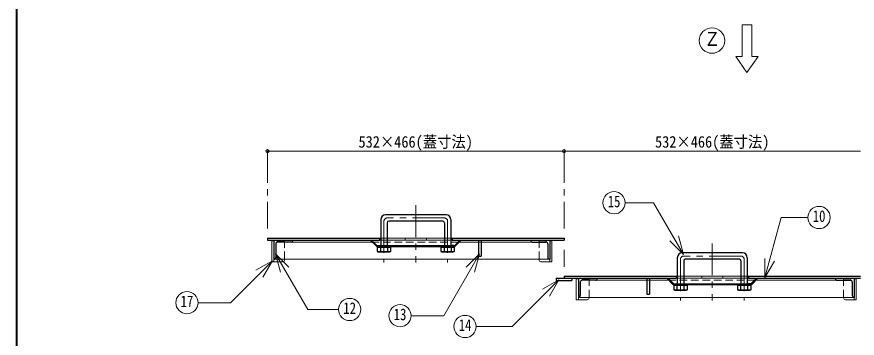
# Model space of a CAD drawing. Units: millimetres at full size, sheet at 1:10; details may follow other scales. Extents: x -2126 to 1924, y -1326 to 1484.
# Drawn here: x -2126 to -806, y 105 to 611 of the extents above; entities that cross this region are included whole.
import ezdxf
from ezdxf.enums import TextEntityAlignment as Align

# ---------------------------------------------------------------- set-up
doc = ezdxf.new("R2010")
doc.units = ezdxf.units.MM
doc.header["$LTSCALE"] = 10
doc.header["$PDMODE"] = 32
doc.header["$PDSIZE"] = 5
doc.linetypes.add('CHAIN1', pattern=[8, 5, -1, 1, -1])
doc.linetypes.add('DASHED1', pattern=[1.8, 1.2, -0.6])
doc.layers.add('0-0_ﾚｲﾔ1', color=4, linetype='Continuous', lineweight=9)
doc.styles.add('ＭＳ ゴシック', font='')
doc.styles.get('ＭＳ ゴシック').set_extended_font_data('MS Gothic')

msp = doc.modelspace()

# ---------------------------------------------------------------- linework, layer by layer
at = {"layer": '0-0_ﾚｲﾔ1', "color": 1, "lineweight": 40}
msp.add_line((-2126.22, -1325.95), (-2126.22, 1484.05), dxfattribs=at)
at = {"layer": '0-0_ﾚｲﾔ1', "color": 7, "lineweight": 18}
for p, q in [((-986.22, 598.05), (-971.22, 598.05)), ((-986.22, 598.05), (-986.22, 548.05)), ((-978.72, 523.05), (-996.22, 548.05)), ((-996.22, 548.05), (-986.22, 548.05)), ((-978.72, 523.05), (-961.22, 548.05)), ((-1125.51, 317.77), (-1170.1, 317.77)), ((-1078.62, 236.55), (-1125.51, 317.77)), ((-950.51, 200.01), (-925.18, 294.56)), ((-925.18, 294.56), (-882.91, 294.56)), ((-1078.62, 236.55), (-1086.38, 265.53)), ((-1725.42, 258.05), (-1722.22, 258.05)), ((-1725.42, 258.05), (-1725.42, 225.05)), ((-1554.22, 262.05), (-1556.22, 262.05)), ((-1556.22, 258.85), (-1554.22, 258.85)), ((-1515.8, 262.05), (-1544.22, 262.05)), ((-1544.22, 258.85), (-1515.8, 258.85)), ((-1515.8, 262.05), (-1515.8, 258.85)), ((-1482.63, 262.05), (-1482.63, 258.85)), ((-1454.22, 262.05), (-1482.63, 262.05)), ((-1482.63, 258.85), (-1454.22, 258.85)), ((-1442.22, 262.05), (-1444.22, 262.05)), ((-1444.22, 258.85), (-1442.22, 258.85)), ((-1285.52, 258.05), (-1288.72, 258.05)), ((-1285.52, 258.05), (-1285.52, 225.05)), ((-1078.62, 236.55), (-1099.83, 257.77)), ((-1555.22, 250.35), (-1554.22, 250.35)), ((-1555.22, 248.85), (-1554.22, 248.85)), ((-1544.22, 250.35), (-1543.22, 250.35)), ((-1544.22, 248.85), (-1543.22, 248.85)), ((-1455.22, 250.35), (-1454.22, 250.35)), ((-1455.22, 248.85), (-1454.22, 248.85)), ((-1444.22, 250.35), (-1443.22, 250.35)), ((-1444.22, 248.85), (-1443.22, 248.85)), ((-1724.4, 226.61), (-1790.57, 160.44)), ((-1724.4, 226.61), (-1750.38, 211.61)), ((-1724.4, 226.61), (-1739.4, 200.63)), ((-1725.42, 225.05), (-1722.22, 225.05)), ((-1722.22, 228.85), (-1722.22, 225.05)), ((-1719.79, 237.52), (-1698.58, 216.31)), ((-1719.79, 237.52), (-1712.03, 208.55)), ((-1398.96, 237.55), (-1420.18, 216.33)), ((-1398.96, 237.55), (-1406.73, 208.57)), ((-1288.72, 228.85), (-1288.72, 225.05)), ((-1285.52, 225.05), (-1288.72, 225.05)), ((-950.51, 200.01), (-950.51, 230.01)), ((-950.51, 200.01), (-935.51, 225.99)), ((-1090.22, 202.05), (-1088.22, 202.05)), ((-1088.22, 198.85), (-1090.22, 198.85)), ((-1078.22, 202.05), (-1049.8, 202.05)), ((-1049.8, 198.85), (-1078.22, 198.85)), ((-1049.8, 202.05), (-1049.8, 198.85)), ((-1016.63, 202.05), (-1016.63, 198.85)), ((-1016.63, 202.05), (-988.22, 202.05)), ((-988.22, 198.85), (-1016.63, 198.85)), ((-978.22, 202.05), (-976.22, 202.05)), ((-976.22, 198.85), (-978.22, 198.85)), ((-1274.25, 196.53), (-1347.8, 122.98)), ((-1274.25, 196.53), (-1300.24, 181.53)), ((-1274.25, 196.53), (-1289.25, 170.55)), ((-1246.92, 198.05), (-1243.72, 198.05)), ((-1246.92, 198.05), (-1246.92, 165.05)), ((-1089.22, 190.35), (-1088.22, 190.35)), ((-1089.22, 188.85), (-1088.22, 188.85)), ((-1078.22, 190.35), (-1077.22, 190.35)), ((-1078.22, 188.85), (-1077.22, 188.85)), ((-988.22, 190.35), (-989.22, 190.35)), ((-988.22, 188.85), (-989.22, 188.85)), ((-977.22, 190.35), (-978.22, 190.35)), ((-977.22, 188.85), (-978.22, 188.85)), ((-807.02, 198.05), (-810.22, 198.05)), ((-807.02, 198.05), (-807.02, 165.05)), ((-1790.57, 160.44), (-1841.39, 160.44)), ((-1246.92, 165.05), (-1243.72, 165.05)), ((-1243.72, 168.85), (-1243.72, 165.05)), ((-810.22, 168.85), (-810.22, 165.05)), ((-807.02, 165.05), (-810.22, 165.05)), ((-1347.8, 122.98), (-1404.26, 122.98))]:
    msp.add_line(p, q, dxfattribs=at)
at = {"layer": '0-0_ﾚｲﾔ1'}
for p, q in [((-1732.22, 399.05), (-1266.22, 399.05)), ((-1266.22, 399.05), (-800.22, 399.05)), ((-1567.72, 255.85), (-1695.22, 255.85)), ((-1515.8, 262.05), (-1482.63, 262.05)), ((-1515.8, 258.85), (-1482.63, 258.85)), ((-1400.72, 255.85), (-1430.72, 255.85)), ((-1315.72, 255.85), (-1396.22, 255.85)), ((-1722.22, 228.85), (-1288.72, 228.85)), ((-1708.42, 225.05), (-1722.22, 225.05)), ((-1705.42, 228.05), (-1705.42, 228.85)), ((-1305.52, 228.05), (-1305.52, 228.85)), ((-1302.52, 225.05), (-1288.72, 225.05)), ((-1049.8, 202.05), (-1016.63, 202.05)), ((-1049.8, 198.85), (-1016.63, 198.85)), ((-1216.72, 195.85), (-1136.22, 195.85)), ((-1131.72, 195.85), (-1101.72, 195.85)), ((-964.72, 195.85), (-837.22, 195.85)), ((-1243.72, 168.85), (-810.22, 168.85)), ((-1229.92, 165.05), (-1243.72, 165.05)), ((-1226.92, 168.05), (-1226.92, 168.85)), ((-827.02, 168.05), (-827.02, 168.85)), ((-824.02, 165.05), (-810.22, 165.05))]:
    msp.add_line(p, q, dxfattribs=at)
at = {"layer": '0-0_ﾚｲﾔ1', "linetype": 'CHAIN1'}
for p, q in [((-1732.22, 399.05), (-1732.22, 277.05)), ((-1266.22, 399.05), (-1266.22, 277.05)), ((-1499.22, 313.85), (-1499.22, 223.85)), ((-1454.22, 293.85), (-1544.22, 293.85)), ((-1549.22, 288.85), (-1549.22, 223.85)), ((-1449.22, 288.85), (-1449.22, 223.85)), ((-1033.22, 253.85), (-1033.22, 163.85)), ((-1266.22, 243.85), (-1266.22, 217.05)), ((-1083.22, 228.85), (-1083.22, 163.85)), ((-988.22, 233.85), (-1078.22, 233.85)), ((-983.22, 228.85), (-983.22, 163.85))]:
    msp.add_line(p, q, dxfattribs=at)
at = {"layer": '0-0_ﾚｲﾔ1', "color": 5, "lineweight": 25}
for p, q in [((-1554.22, 291.35), (-1554.22, 248.35)), ((-1451.72, 298.85), (-1546.72, 298.85)), ((-1444.22, 291.35), (-1444.22, 248.35)), ((-1544.22, 286.35), (-1544.22, 248.35)), ((-1456.72, 288.85), (-1541.72, 288.85)), ((-1454.22, 286.35), (-1454.22, 248.35)), ((-1732.22, 262.05), (-1732.22, 258.85)), ((-1732.22, 258.85), (-1556.22, 258.85)), ((-1722.22, 258.85), (-1722.22, 228.85)), ((-1719.22, 252.85), (-1719.22, 231.85)), ((-1695.22, 255.85), (-1716.22, 255.85)), ((-1561.59, 249.72), (-1570.72, 258.85)), ((-1560.97, 251.22), (-1568.59, 258.85)), ((-1442.22, 262.05), (-1266.22, 262.05)), ((-1437.46, 251.22), (-1429.84, 258.85)), ((-1436.84, 249.72), (-1427.72, 258.85)), ((-1400.72, 258.85), (-1400.72, 233.85)), ((-1396.22, 258.85), (-1396.22, 233.85)), ((-1315.72, 255.85), (-1294.72, 255.85)), ((-1291.72, 252.85), (-1291.72, 231.85)), ((-1288.72, 258.85), (-1288.72, 228.85)), ((-1266.22, 262.05), (-1266.22, 258.85)), ((-1559.72, 247.85), (-1558.22, 248.35)), ((-1559.72, 247.85), (-1538.72, 247.85)), ((-1559.72, 247.85), (-1559.72, 240.85)), ((-1559.72, 240.85), (-1538.72, 240.85)), ((-1559.72, 240.85), (-1558.22, 240.35)), ((-1559.47, 248.85), (-1555.22, 248.85)), ((-1558.22, 248.35), (-1540.22, 248.35)), ((-1558.22, 240.35), (-1554.72, 240.85)), ((-1558.22, 240.35), (-1540.22, 240.35)), ((-1554.72, 247.85), (-1554.72, 240.85)), ((-1554.72, 240.85), (-1549.22, 240.35)), ((-1549.22, 240.35), (-1543.72, 240.85)), ((-1543.72, 247.85), (-1543.72, 240.85)), ((-1543.72, 240.85), (-1540.22, 240.35)), ((-1543.22, 250.35), (-1455.22, 250.35)), ((-1459.72, 247.85), (-1458.22, 248.35)), ((-1459.72, 247.85), (-1438.72, 247.85)), ((-1459.72, 240.85), (-1438.72, 240.85)), ((-1458.22, 248.35), (-1440.22, 248.35)), ((-1458.22, 240.35), (-1440.22, 240.35)), ((-1455.22, 250.35), (-1455.22, 248.85)), ((-1454.72, 247.85), (-1454.72, 240.85)), ((-1449.22, 248.35), (-1443.72, 247.85)), ((-1443.72, 247.85), (-1440.22, 248.35)), ((-1438.72, 240.85), (-1440.22, 240.35)), ((-985.72, 238.85), (-1080.72, 238.85)), ((-1400.72, 233.85), (-1396.22, 233.85)), ((-1088.22, 231.35), (-1088.22, 188.35)), ((-1078.22, 226.35), (-1078.22, 188.35)), ((-990.72, 228.85), (-1075.72, 228.85)), ((-988.22, 226.35), (-988.22, 188.35)), ((-978.22, 231.35), (-978.22, 188.35)), ((-1278.72, 198.85), (-1278.72, 195.65)), ((-1278.72, 198.85), (-1090.22, 198.85)), ((-1266.22, 202.05), (-1266.22, 198.85)), ((-1266.22, 202.05), (-1090.22, 202.05)), ((-1253.72, 198.85), (-1253.72, 195.65)), ((-1243.72, 198.85), (-1243.72, 168.85)), ((-1131.72, 198.85), (-1131.72, 173.85)), ((-1095.59, 189.72), (-1104.72, 198.85)), ((-1094.97, 191.22), (-1102.59, 198.85)), ((-1090.22, 202.05), (-1090.22, 198.85)), ((-976.22, 202.05), (-800.22, 202.05)), ((-971.46, 191.22), (-963.84, 198.85)), ((-970.84, 189.72), (-961.72, 198.85)), ((-810.22, 198.85), (-810.22, 168.85)), ((-1278.72, 195.65), (-1253.72, 195.65)), ((-1240.72, 192.85), (-1240.72, 171.85)), ((-1216.72, 195.85), (-1237.72, 195.85)), ((-1093.72, 187.85), (-1092.22, 188.35)), ((-1093.72, 187.85), (-1072.72, 187.85)), ((-1093.72, 187.85), (-1093.72, 180.85)), ((-1093.47, 188.85), (-1089.22, 188.85)), ((-1092.22, 188.35), (-1074.22, 188.35)), ((-1088.72, 187.85), (-1088.72, 180.85)), ((-1077.72, 187.85), (-1077.72, 180.85)), ((-1077.22, 190.35), (-1077.22, 188.85)), ((-1077.22, 188.85), (-989.22, 188.85)), ((-993.72, 187.85), (-992.22, 188.35)), ((-993.72, 187.85), (-972.72, 187.85)), ((-992.22, 188.35), (-974.22, 188.35)), ((-988.72, 187.85), (-988.72, 180.85)), ((-983.22, 188.35), (-977.72, 187.85)), ((-977.72, 187.85), (-974.22, 188.35)), ((-837.22, 195.85), (-816.22, 195.85)), ((-813.22, 192.85), (-813.22, 171.85)), ((-1093.72, 180.85), (-1072.72, 180.85)), ((-1093.72, 180.85), (-1092.22, 180.35)), ((-1092.22, 180.35), (-1088.72, 180.85)), ((-1092.22, 180.35), (-1074.22, 180.35)), ((-1088.72, 180.85), (-1083.22, 180.35)), ((-1083.22, 180.35), (-1077.72, 180.85)), ((-1077.72, 180.85), (-1074.22, 180.35)), ((-993.72, 180.85), (-972.72, 180.85)), ((-992.22, 180.35), (-974.22, 180.35)), ((-972.72, 180.85), (-974.22, 180.35))]:
    msp.add_line(p, q, dxfattribs=at)
at = {"layer": '0-0_ﾚｲﾔ1', "linetype": 'DASHED1'}
for p, q in [((-1705.42, 258.05), (-1722.22, 258.05)), ((-1705.42, 228.85), (-1705.42, 258.05)), ((-1430.72, 255.85), (-1567.72, 255.85)), ((-1554.22, 262.05), (-1544.22, 262.05)), ((-1554.22, 258.85), (-1544.22, 258.85)), ((-1454.22, 262.05), (-1444.22, 262.05)), ((-1454.22, 258.85), (-1444.22, 258.85)), ((-1400.72, 255.85), (-1396.22, 255.85)), ((-1305.52, 258.05), (-1288.72, 258.05)), ((-1305.52, 228.85), (-1305.52, 258.05)), ((-1554.22, 250.35), (-1544.22, 250.35)), ((-1554.22, 248.85), (-1544.22, 248.85)), ((-1454.22, 250.35), (-1444.22, 250.35)), ((-1454.22, 248.85), (-1444.22, 248.85)), ((-1088.22, 202.05), (-1078.22, 202.05)), ((-1088.22, 198.85), (-1078.22, 198.85)), ((-988.22, 202.05), (-978.22, 202.05)), ((-988.22, 198.85), (-978.22, 198.85)), ((-1226.92, 198.05), (-1243.72, 198.05)), ((-1226.92, 168.85), (-1226.92, 198.05)), ((-1131.72, 195.85), (-1136.22, 195.85)), ((-964.72, 195.85), (-1101.72, 195.85)), ((-1088.22, 190.35), (-1078.22, 190.35)), ((-1088.22, 188.85), (-1078.22, 188.85)), ((-988.22, 190.35), (-978.22, 190.35)), ((-988.22, 188.85), (-978.22, 188.85)), ((-827.02, 198.05), (-810.22, 198.05)), ((-827.02, 168.85), (-827.02, 198.05))]:
    msp.add_line(p, q, dxfattribs=at)
at = {"layer": '0-0_ﾚｲﾔ1', "color": 7, "lineweight": 18}
for points in [[(-971.22, 598.05), (-971.22, 548.05), (-961.22, 548.05)], [(-1719.79, 237.52), (-1669.1, 149.72), (-1620.62, 149.72)], [(-1398.96, 237.55), (-1455.29, 139.98), (-1506.43, 139.98)]]:
    msp.add_lwpolyline(points, dxfattribs=at)
at = {"layer": '0-0_ﾚｲﾔ1', "color": 5, "lineweight": 25}
for points in [[(-1732.22, 262.05), (-1556.22, 262.05), (-1556.22, 258.85)], [(-1442.22, 262.05), (-1442.22, 258.85), (-1266.22, 258.85)], [(-1558.85, 250.35), (-1555.22, 250.35), (-1555.22, 248.85)], [(-1558.22, 248.35), (-1554.72, 247.85), (-1549.22, 248.35)], [(-1549.22, 248.35), (-1543.72, 247.85), (-1540.22, 248.35)], [(-1543.22, 250.35), (-1543.22, 248.85), (-1455.22, 248.85)], [(-1540.22, 248.35), (-1538.72, 247.85), (-1538.72, 240.85), (-1540.22, 240.35)], [(-1459.72, 247.85), (-1459.72, 240.85), (-1458.22, 240.35), (-1454.72, 240.85)], [(-1458.22, 248.35), (-1454.72, 247.85), (-1449.22, 248.35)], [(-1454.72, 240.85), (-1449.22, 240.35), (-1443.72, 240.85)], [(-1443.72, 247.85), (-1443.72, 240.85), (-1440.22, 240.35)], [(-1439.58, 250.35), (-1443.22, 250.35), (-1443.22, 248.85), (-1438.96, 248.85)], [(-1440.22, 248.35), (-1438.72, 247.85), (-1438.72, 240.85)], [(-1136.22, 198.85), (-1136.22, 173.85), (-1131.72, 173.85)], [(-976.22, 202.05), (-976.22, 198.85), (-800.22, 198.85)], [(-1092.85, 190.35), (-1089.22, 190.35), (-1089.22, 188.85)], [(-1092.22, 188.35), (-1088.72, 187.85), (-1083.22, 188.35)], [(-1083.22, 188.35), (-1077.72, 187.85), (-1074.22, 188.35)], [(-1077.22, 190.35), (-989.22, 190.35), (-989.22, 188.85)], [(-1074.22, 188.35), (-1072.72, 187.85), (-1072.72, 180.85), (-1074.22, 180.35)], [(-993.72, 187.85), (-993.72, 180.85), (-992.22, 180.35), (-988.72, 180.85)], [(-992.22, 188.35), (-988.72, 187.85), (-983.22, 188.35)], [(-977.72, 187.85), (-977.72, 180.85), (-974.22, 180.35)], [(-973.58, 190.35), (-977.22, 190.35), (-977.22, 188.85), (-972.96, 188.85)], [(-974.22, 188.35), (-972.72, 187.85), (-972.72, 180.85)], [(-988.72, 180.85), (-983.22, 180.35), (-977.72, 180.85)]]:
    msp.add_lwpolyline(points, dxfattribs=at)
at = {"layer": '0-0_ﾚｲﾔ1', "color": 7, "lineweight": 18}
for centre, radius in [((-1033.72, 573.05), 20), ((-1187.6, 317.77), 17.5), ((-865.41, 294.56), 17.5), ((-1858.89, 160.44), 17.5), ((-1603.12, 149.72), 17.5), ((-1523.93, 139.98), 17.5), ((-1421.76, 122.98), 17.5)]:
    msp.add_circle(centre, radius, dxfattribs=at)
at = {"layer": '0-0_ﾚｲﾔ1', "color": 5, "lineweight": 25}
for centre, radius, start, end in [((-1546.72, 291.35), 7.5, 90, 180), ((-1451.72, 291.35), 7.5, 0, 90), ((-1541.72, 286.35), 2.5, 90, 180), ((-1456.72, 286.35), 2.5, 0, 90), ((-1716.22, 252.85), 3, 90, 180), ((-1695.22, 258.85), 3, 270, 0), ((-1558.85, 253.35), 3, 225, 270), ((-1439.58, 253.35), 3, 270, 315), ((-1315.72, 258.85), 3, 180, 270), ((-1294.72, 252.85), 3, 0, 90), ((-1559.47, 251.85), 3, 225, 270), ((-1438.96, 251.85), 3, 270, 315), ((-1080.72, 231.35), 7.5, 90, 180), ((-985.72, 231.35), 7.5, 0, 90), ((-1722.22, 231.85), 3, 270, 0), ((-1288.72, 231.85), 3, 180, 270), ((-1075.72, 226.35), 2.5, 90, 180), ((-990.72, 226.35), 2.5, 0, 90), ((-1216.72, 198.85), 3, 270, 0), ((-837.22, 198.85), 3, 180, 270), ((-1237.72, 192.85), 3, 90, 180), ((-1093.47, 191.85), 3, 225, 270), ((-1092.85, 193.35), 3, 225, 270), ((-973.58, 193.35), 3, 270, 315), ((-972.96, 191.85), 3, 270, 315), ((-816.22, 192.85), 3, 0, 90), ((-1243.72, 171.85), 3, 270, 0), ((-810.22, 171.85), 3, 180, 270)]:
    msp.add_arc(centre, radius, start, end, dxfattribs=at)
at = {"layer": '0-0_ﾚｲﾔ1', "linetype": 'CHAIN1'}
for centre, start, end in [((-1544.22, 288.85), 90, 180), ((-1454.22, 288.85), 0, 90), ((-1078.22, 228.85), 90, 180), ((-988.22, 228.85), 0, 90)]:
    msp.add_arc(centre, 5, start, end, dxfattribs=at)
at = {"layer": '0-0_ﾚｲﾔ1'}
for centre, start, end in [((-1708.42, 228.05), 270, 0), ((-1302.52, 228.05), 180, 270), ((-1229.92, 168.05), 270, 0), ((-824.02, 168.05), 180, 270)]:
    msp.add_arc(centre, 3, start, end, dxfattribs=at)
at = {"layer": '0-0_ﾚｲﾔ1', "color": 1}
for p in [(-1732.22, 399.05), (-1266.22, 399.05)]:
    msp.add_point(p, dxfattribs=at)

# ---------------------------------------------------------------- texts
at = {"layer": '0-0_ﾚｲﾔ1', "color": 7, "style": 'ＭＳ ゴシック'}
for s, height, width, p in [('Ｚ', 21.99, 0.85, (-1046.22, 558.05)), ('532×466(蓋寸法)', 18.33, 0.9, (-1589.22, 399.05)), ('532×466(蓋寸法)', 18.33, 0.9, (-1123.22, 399.05)), ('15', 18.33, 0.8, (-1197.6, 305.27)), ('10', 18.33, 0.8, (-875.41, 282.06)), ('17', 18.33, 0.8, (-1868.89, 147.94)), ('12', 18.33, 0.8, (-1613.12, 137.22)), ('13', 18.33, 0.8, (-1533.93, 127.48)), ('14', 18.33, 0.8, (-1431.76, 110.48))]:
    msp.add_text(s, height=height, dxfattribs=dict(at, width=width)).set_placement(p, align=Align.BOTTOM_LEFT)

doc.saveas('drawing.dxf')
